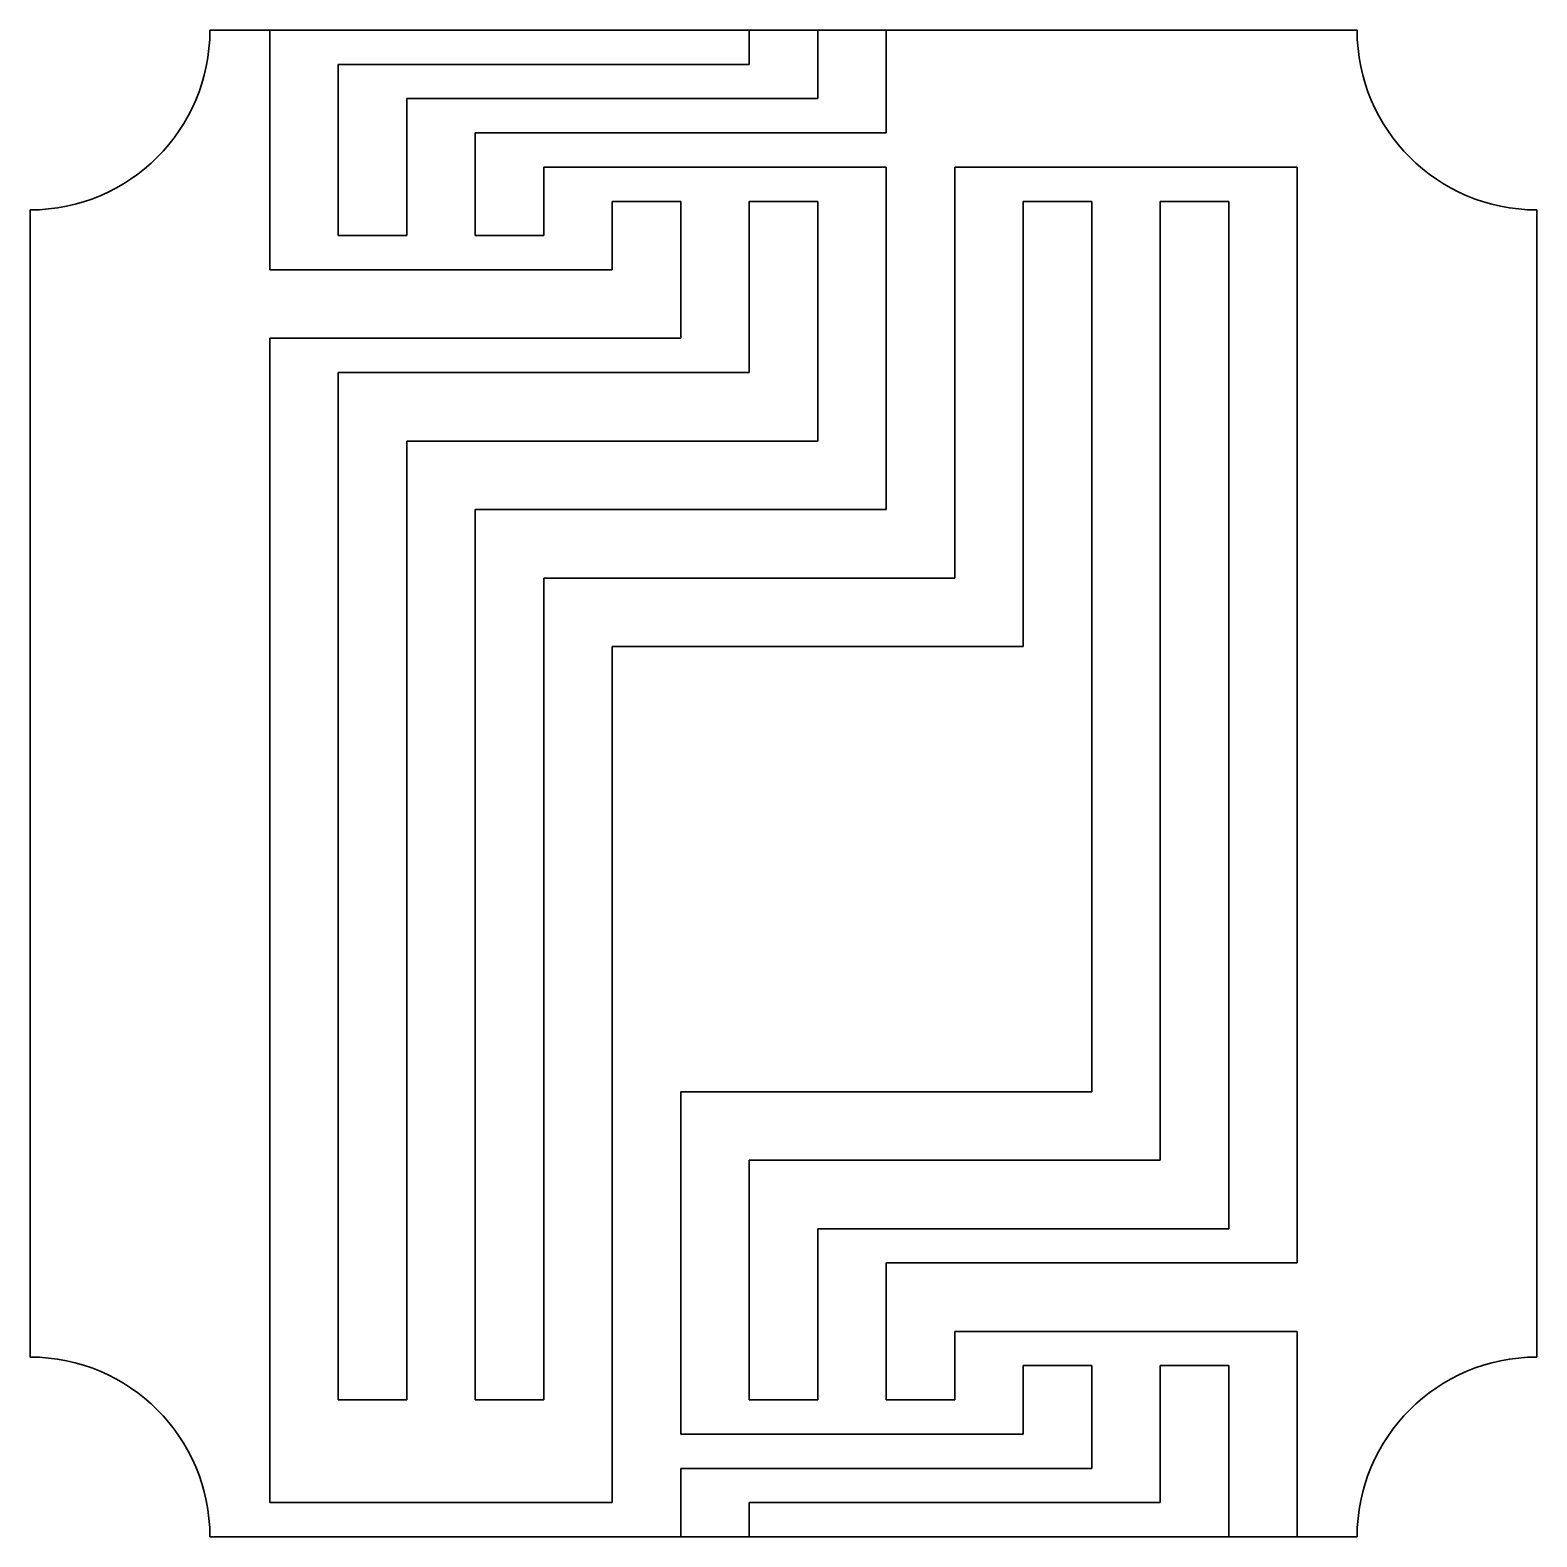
# Model space of a CAD drawing. Extents: x 126.5 to 170.5, y 83 to 127.
import ezdxf

# ---------------------------------------------------------------- set-up
doc = ezdxf.new("R2010")
doc.units = 0

msp = doc.modelspace()

# ---------------------------------------------------------------- linework, layer by layer
at = {"color": 7, "lineweight": 35, "ltscale": 0.04375}
for p, q in [((131.75, 127), (133.5, 127)), ((165.25, 83), (163.5, 83))]:
    msp.add_line(p, q, dxfattribs=at)
at = {"color": 7, "lineweight": 35, "ltscale": 0.35}
for p, q in [((147.5, 127), (133.5, 127)), ((161.5, 83), (147.5, 83))]:
    msp.add_line(p, q, dxfattribs=at)
at = {"color": 7, "lineweight": 35, "ltscale": 0.022408}
msp.add_line((133.5, 126.104), (133.5, 127), dxfattribs=at)
at = {"color": 7, "lineweight": 35, "ltscale": 0.025}
for p, q in [((147.5, 127), (147.5, 126)), ((133.5, 120), (133.5, 121)), ((147.5, 83), (147.5, 84)), ((163.5, 84), (163.5, 83))]:
    msp.add_line(p, q, dxfattribs=at)
at = {"color": 7, "lineweight": 35, "ltscale": 0.05}
for p, q in [((149.5, 127), (147.5, 127)), ((151.5, 127), (149.5, 127)), ((149.5, 125), (149.5, 127)), ((141.5, 123), (141.5, 121)), ((151.5, 121), (151.5, 123)), ((153.5, 123), (153.5, 121)), ((145.5, 122), (143.5, 122)), ((143.5, 122), (143.5, 120)), ((149.5, 122), (147.5, 122)), ((155.5, 122), (157.5, 122)), ((161.5, 122), (159.5, 122)), ((135.5, 121), (137.5, 121)), ((141.5, 121), (139.5, 121)), ((153.5, 89), (153.5, 87)), ((155.5, 88), (157.5, 88)), ((155.5, 86), (155.5, 88)), ((159.5, 88), (161.5, 88)), ((135.5, 87), (137.5, 87)), ((139.5, 87), (141.5, 87)), ((147.5, 87), (149.5, 87)), ((153.5, 87), (151.5, 87)), ((145.5, 85), (145.5, 83)), ((145.5, 83), (147.5, 83)), ((161.5, 83), (163.5, 83))]:
    msp.add_line(p, q, dxfattribs=at)
at = {"color": 7, "lineweight": 35, "ltscale": 0.075}
for p, q in [((151.5, 124), (151.5, 127)), ((139.5, 121), (139.5, 124)), ((157.5, 88), (157.5, 85))]:
    msp.add_line(p, q, dxfattribs=at)
at = {"color": 7, "lineweight": 35, "ltscale": 0.34375}
for p, q in [((151.5, 127), (165.25, 127)), ((145.5, 83), (131.75, 83))]:
    msp.add_line(p, q, dxfattribs=at)
at = {"color": 7, "lineweight": 35, "ltscale": 0.127592}
msp.add_line((133.5, 126.104), (133.5, 121), dxfattribs=at)
at = {"color": 7, "lineweight": 35, "ltscale": 0.125}
for p, q in [((135.5, 126), (135.5, 121)), ((147.5, 122), (147.5, 117)), ((149.5, 87), (149.5, 92)), ((163.5, 84), (163.5, 89)), ((161.5, 88), (161.5, 83))]:
    msp.add_line(p, q, dxfattribs=at)
at = {"color": 7, "lineweight": 35, "ltscale": 0.3}
for p, q in [((147.5, 126), (135.5, 126)), ((137.5, 125), (149.5, 125)), ((139.5, 124), (151.5, 124)), ((145.5, 118), (133.5, 118)), ((147.5, 117), (135.5, 117)), ((137.5, 115), (149.5, 115)), ((151.5, 113), (139.5, 113)), ((141.5, 111), (153.5, 111)), ((143.5, 109), (155.5, 109)), ((157.5, 96), (145.5, 96)), ((159.5, 94), (147.5, 94)), ((149.5, 92), (161.5, 92)), ((151.5, 91), (163.5, 91)), ((157.5, 85), (145.5, 85)), ((147.5, 84), (159.5, 84))]:
    msp.add_line(p, q, dxfattribs=at)
at = {"color": 7, "lineweight": 35, "ltscale": 0.1}
for p, q in [((137.5, 121), (137.5, 125)), ((145.5, 118), (145.5, 122)), ((151.5, 87), (151.5, 91)), ((159.5, 84), (159.5, 88))]:
    msp.add_line(p, q, dxfattribs=at)
at = {"color": 7, "lineweight": 35, "ltscale": 0.203445}
msp.add_line((149.638, 123), (141.5, 123), dxfattribs=at)
at = {"color": 7, "lineweight": 35, "ltscale": 0.046555}
msp.add_line((151.5, 123), (149.638, 123), dxfattribs=at)
at = {"color": 7, "lineweight": 35, "ltscale": 0.25}
for p, q in [((163.5, 123), (153.5, 123)), ((153.5, 111), (153.5, 121)), ((143.5, 120), (133.5, 120)), ((145.5, 96), (145.5, 86)), ((163.5, 89), (153.5, 89)), ((145.5, 86), (155.5, 86)), ((133.5, 84), (143.5, 84))]:
    msp.add_line(p, q, dxfattribs=at)
at = {"color": 7, "lineweight": 35, "ltscale": 0.188015}
msp.add_line((163.5, 115.479), (163.5, 123), dxfattribs=at)
at = {"color": 7, "lineweight": 35, "ltscale": 0.175}
for p, q in [((149.5, 115), (149.5, 122)), ((147.5, 94), (147.5, 87))]:
    msp.add_line(p, q, dxfattribs=at)
at = {"color": 7, "lineweight": 35, "ltscale": 0.325}
msp.add_line((155.5, 109), (155.5, 122), dxfattribs=at)
at = {"color": 7, "lineweight": 35}
for p, q in [((157.5, 122), (157.5, 96)), ((159.5, 122), (159.5, 94)), ((161.5, 92), (161.5, 122)), ((126.5, 88.25), (126.5, 121.75)), ((170.5, 121.75), (170.5, 88.25)), ((133.5, 118), (133.5, 84)), ((135.5, 117), (135.5, 87)), ((163.5, 91), (163.5, 115.479)), ((137.5, 87), (137.5, 115)), ((139.5, 113), (139.5, 87)), ((141.5, 87), (141.5, 111)), ((143.5, 84), (143.5, 109))]:
    msp.add_line(p, q, dxfattribs=at)
at = {"color": 7, "lineweight": 35, "ltscale": 0.2}
msp.add_line((151.5, 121), (151.5, 113), dxfattribs=at)
at = {"color": 7, "lineweight": 35}
for centre, start, end in [((126.5, 127), 270, 360), ((170.5, 127), 180, 270), ((126.5, 83), 0, 90), ((170.5, 83), 90, 180)]:
    msp.add_arc(centre, 5.25, start, end, dxfattribs=at)

doc.saveas('drawing.dxf')
